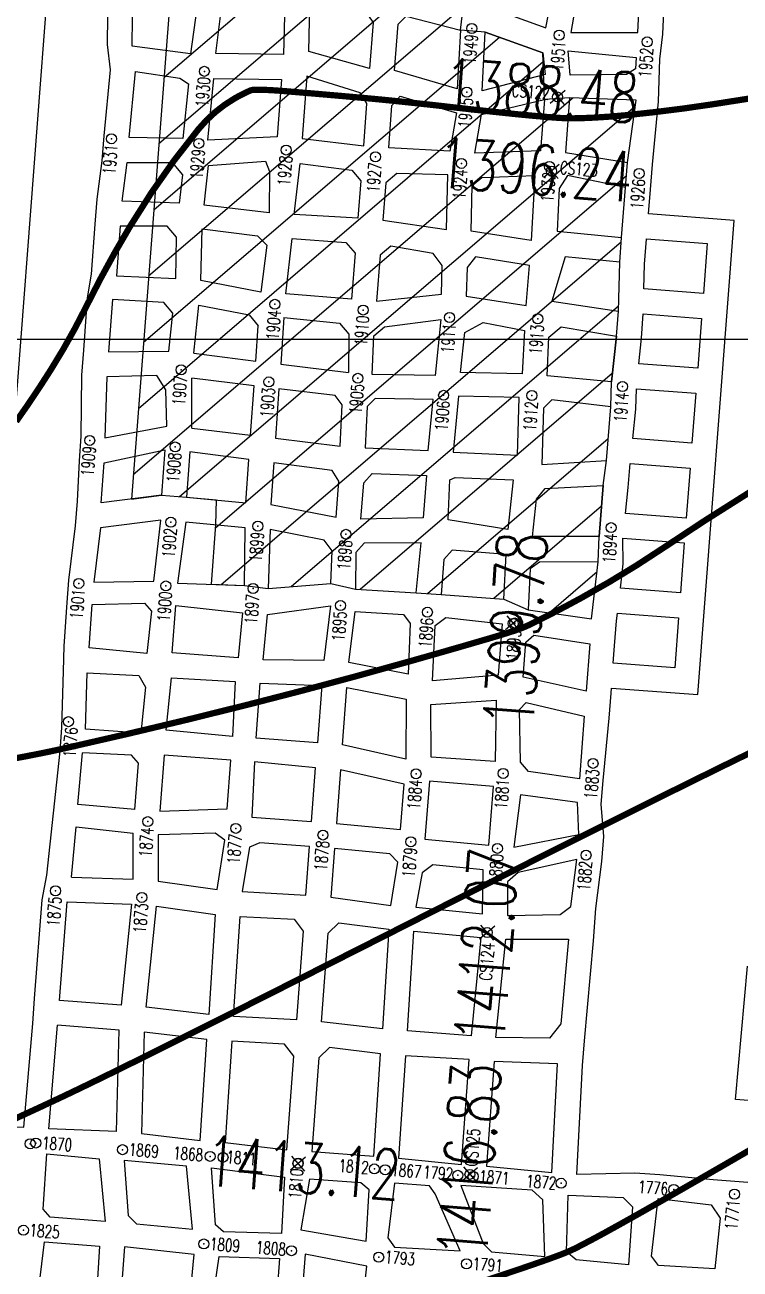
# Model space of a CAD drawing. Header units: inches. Extents: x 10131215 to 10153225, y 3476725 to 3491422.
# Drawn here: x 10138923 to 10139495, y 3483257 to 3484251 of the extents above; entities that cross this region are included whole.
import ezdxf
from ezdxf.enums import TextEntityAlignment as Align

# ---------------------------------------------------------------- set-up
doc = ezdxf.new("R2010")
doc.units = ezdxf.units.IN
doc.header["$LTSCALE"] = 100
doc.header["$MEASUREMENT"] = 0
doc.header["$PDMODE"] = 32
doc.header["$PDSIZE"] = 8
doc.layers.get('0').update_dxf_attribs({"color": 60, "linetype": 'CONTINUOUS'})
for name, color, linetype in [('ELEVATIONS-UPEER MASON-CONTOURS', 175, 'CONTINUOUS'), ('ELEVATIONS-UPPER MASON-SPOT', 175, 'CONTINUOUS'), ('GRID COORDINATES-VA SOUTH NAD27', 252, 'CONTINUOUS'), ('MINE WORKINGS-ADVANCED-SURVEYED', 7, 'CONTINUOUS'), ('MINE WORKINGS-RETREAT AREA', 4, 'CONTINUOUS'), ('SPADS-CONTROL SURVEY-LABELS', 230, 'CONTINUOUS'), ('SPADS-CONTROL SURVEY-SYMBOLS', 230, 'CONTINUOUS'), ('SPADS-LABEL', 90, 'CONTINUOUS'), ('SPADS-SYMBOL', 90, 'CONTINUOUS')]:
    doc.layers.add(name, color=color, linetype=linetype)
doc.styles.add('LEV', font='SIMPLEX.shx', dxfattribs={"width": 0.7, "height": 40})
doc.styles.add('SP', font='SIMPLEX', dxfattribs={"width": 0.75, "height": 12})

# ---------------------------------------------------------------- blocks, each defined once
blk = doc.blocks.new('*X10')
at = {"color": 0}
for p, q in [((777926.4107436921, 181994.4932291996), (777974.1239496958, 182042.2064352033)), ((777977.51816282, 181992.5676397384), (778027.1758343988, 182042.2253113172)), ((778030.570047523, 181992.5865158524), (778046.1444288201, 182008.1608971496)), ((777578.1034821741, 181646.1859676815), (777628.7575052781, 181696.8399907855)), ((777598.137124776, 181613.1866016944), (777674.266647937, 181689.3161248555)), ((777608.7376130839, 181570.7540814134), (777627.030125059, 181589.0465933883)), ((777672.8061870077, 181528.7566381591), (777696.4218392065, 181552.372290358)), ((777744.7891136241, 181547.7065561867), (777748.6849408617, 181551.6023834242)), ((777752.2742864538, 181502.1587204273), (777767.8779432855, 181517.762377259)), ((777628.7814886667, 181431.6989312291), (777696.4142106802, 181499.3316532426)), ((777600.7288768281, 181456.6793279796), (777622.9186709078, 181478.8691220593)), ((777923.1654689368, 181460.9178685543), (777947.1243941659, 181484.8767937834)), ((777680.2613101337, 181430.1457441073), (777696.4065821539, 181446.2910161273)), ((777573.597153147, 181376.5145957094), (777628.0207214552, 181430.9381640177)), ((777854.521114115, 181392.2735137326), (777876.448092619, 181414.2004922364)), ((777855.3081078338, 181340.0274988623), (777905.9920945055, 181390.711485534)), ((777574.5582373171, 181324.4426712906), (777624.2297947811, 181374.1142287546)), ((777645.6901411029, 181289.5085578984), (777695.5485123417, 181339.3669291371)), ((777860.9164491926, 181292.6028316321), (777909.500355364, 181341.1867378036)), ((777996.3885618031, 181322.0089270647), (778017.3931132567, 181343.0134785182)), ((777594.9698275079, 181291.8212528923), (777638.389258857, 181335.2406842415)), ((777674.1651211057, 181264.9505293122), (777696.4509153124, 181287.2363235189)), ((777924.9991464287, 181250.6195116902), (777940.8037141276, 181266.4240793893)), ((777674.6653043515, 181212.417703969), (777697.9147769158, 181235.6671765333)), ((777923.2768368344, 181195.8641935069), (777932.5742375382, 181205.1615942108)), ((777673.4467948237, 181158.1661858522), (777697.0031203977, 181181.7225114262)), ((777935.6083225043, 181155.1626705879), (777940.2199984527, 181159.7743465363)), ((777671.9429924651, 181103.6293749046), (777709.4084372439, 181141.0948196834)), ((777713.377894635, 181092.0312684855), (777766.2615552945, 181144.914929145)), ((777924.0209101193, 181090.5422496138), (777940.2388611389, 181106.7602006336)), ((777758.9144837236, 181084.5348489851), (777766.2804168395, 181091.9007821011))]:
    blk.add_line(p, q, dxfattribs=at)
blk = doc.blocks.new('*X18')
at = {"color": 0}
for p, q in [((778164.4350615224, 181596.121443962), (778400.1748729824, 181831.861255422)), ((778164.4299676255, 181543.0833414761), (778399.353367878, 181778.0067417286)), ((778164.4248737285, 181490.0452389902), (778399.580782171, 181725.2011474326)), ((778164.4197798317, 181437.0071365043), (778398.6133284688, 181671.2006851414)), ((778164.4146859347, 181383.9690340183), (778429.219744875, 181648.7740929585)), ((778164.4095920378, 181330.9309315324), (778465.512306408, 181632.0336459026)), ((778164.4044981409, 181277.8928290465), (778491.4722585261, 181604.9605894317)), ((778202.6740035377, 181263.1293258544), (778541.6798422966, 181602.1351646133)), ((778233.0181573471, 181240.4404710748), (778538.87321631, 181546.2955300377)), ((778241.2324848585, 181195.6217899971), (778538.8255045449, 181493.2148096836)), ((778297.0028707271, 181198.3591672767), (778540.5663431488, 181441.9226396985)), ((778352.0552712973, 181200.378559258), (778539.9368527288, 181388.2601406895)), ((778405.8925291062, 181201.1828084779), (778540.5494782168, 181335.8397575885)), ((778459.1460037177, 181201.4032745003), (778539.3273628949, 181281.5846336776)), ((778504.0630674142, 181193.2873296079), (778539.8246357354, 181229.0488979291))]:
    blk.add_line(p, q, dxfattribs=at)
blk = doc.blocks.new('CS')
at = {"layer": 'SPADS-CONTROL SURVEY-SYMBOLS'}
for p, q in [((-5.656854249653406, 5.656854249420576), (5.656854249420576, -5.656854249536991)), ((5.656854249420576, 5.656854249420576), (-5.656854249653406, -5.656854249536991))]:
    blk.add_line(p, q, dxfattribs=at)
blk.add_circle((-2.328306436538696e-10, -1.455191522836685e-10), 4, dxfattribs=at)

msp = doc.modelspace()

# ---------------------------------------------------------------- linework, layer by layer
at = {"layer": 'ELEVATIONS-UPEER MASON-CONTOURS', "const_width": 5.000142584255225}
for points in [[(10135978.88428691, 3483263.248318839, 4.255055060081e-07), (10135880.17467438, 3483248.315375748, 0.0005474603146306517)], [(10136147.75905881, 3483288.543522684, 1.373056544530431e-06), (10135988.51066798, 3483264.690762232, 2.300745381369936e-05)], [(10139288.12070304, 3483247.05420054, 0.002382436526322875), (10139315.12228798, 3483256.036463472, 0.002841425880462509), (10139337.68231046, 3483263.803915795, 0.004295220990729927), (10139348.36537331, 3483267.653523172, 0.007774570065602942), (10139354.21464286, 3483269.922251218, 0.006563784252175156), (10139359.20950259, 3483272.026264647, 0.01115020995953631), (10139362.10434305, 3483273.368308788, 0.001191001314103607), (10139363.9293719, 3483274.269760072, 0.002261551766525698), (10139364.88718967, 3483274.751118486, 0.001981051393836424), (10139365.75213002, 3483275.195033055, 0.0004275248627959927), (10139369.7500934, 3483277.271305664, 0.005703833728407682), (10139387.15418001, 3483286.58254501, 0.003155875737923402), (10139418.30597569, 3483303.965702818, 0.002438845330457894), (10139483.94007266, 3483341.559667945, 0.00102934794335365), (10139638.82532724, 3483431.707527347, 7.746851416543983e-07), (10139693.51518071, 3483463.689686147, 1.130609256245208e-05)], [(10138804.86546588, 3484318.684978562, 1.744273280105424e-06), (10138743.64353124, 3484310.015058426, 0.000372396925062913)], [(10137623.40510488, 3484107.94514403, -4.648642984989848e-07), (10137609.74202543, 3484100.70544615, -0.0001325035653944771)], [(10138738.72881526, 3484588.479778181, -5.990413555914903e-07), (10138730.52895678, 3484585.095124677, -3.016211800340191e-05)], [(10139697.26243891, 3483465.881172217, 6.75367293993385e-06), (10139736.40876738, 3483488.776777369, -3.284967643956018e-06), (10139816.89067232, 3483535.849167633, -0.0002011422296852698)], [(10138881.67567294, 3484329.510368629, -3.663157180016261e-05), (10138830.15982985, 3484322.251545737, 7.747467419517782e-05)], [(10139777.52212842, 3484014.096490986, 5.882055164045174e-06), (10139751.36381465, 3484007.86163957, 4.393296587971537e-05)], [(10139632.189808, 3484214.242275624, -0.005774998794867365), (10139472.12162365, 3484187.870499465, -0.01345343525772233), (10139403.01640715, 3484179.198907512, -0.01636366640435925), (10139367.15112383, 3484176.857108429, -0.0284331189784549), (10139346.46115396, 3484177.361496803, -0.002549531800739864), (10139327.52933854, 3484178.99982976, -0.003056855087216829), (10139311.75576323, 3484180.543223156, -0.002614653543936623), (10139265.38035853, 3484185.612591458, 0.002708893729247), (10139220.61737213, 3484190.497166263, 0.003555915215842793), (10139191.32292894, 3484193.322870862, 0.001695352970839976), (10139129.82109349, 3484198.603962189, 0.0095706109609517), (10139116.51886864, 3484199.44481403, 0.01312735228937029), (10139106.80215301, 3484199.617143913, 0.1013029932097308), (10139103.1439478, 3484198.835754434, 0.02798155572117168), (10139091.17267157, 3484192.78029747, 0.09051844750131154), (10139061.97436551, 3484167.946555321, 0.03630690497675691), (10139007.37858132, 3484090.308042842, 0.02011707128423227), (10138972.37647798, 3484026.246720813, -0.02547812069965699), (10138944.19209296, 3483975.951824693, -0.01413946206885418), (10138916.47552541, 3483934.556520522, -0.03525164371364464)], [(10139626.04626164, 3483723.460191859, 8.53465297173028e-07), (10139621.08105909, 3483722.05550015, 9.216593858385145e-05)], [(10139650.78793104, 3483730.450862031, -1.194303935400865e-06), (10139647.37482148, 3483729.486550614, -5.356787330794176e-06)], [(10139536.30993259, 3483898.518677562, 0.01410948440362895), (10139433.33023412, 3483833.381516218, -0.02254046687973739), (10139368.17059779, 3483793.688160315, -0.01126559063413301), (10139328.02999161, 3483772.814395879, -0.03585613983364788), (10139314.84198152, 3483767.465406524), (10139314.76264424, 3483767.43967394), (10139314.67938981, 3483767.412672417, -0.007175339347082564), (10139294.78970045, 3483761.275951203, -0.002295224459463587), (10139232.26116971, 3483743.273241822, -0.007070819024790924), (10139100.38071966, 3483707.964388235, -0.006668965409700547), (10138959.5784881, 3483674.384085584, -7.978605260042987e-05), (10138958.30195992, 3483674.097795311, -2.238263099553303e-05), (10138953.75138655, 3483673.078203042, -0.005254905082966168), (10138936.56047813, 3483669.416550125, -0.0045579809989587), (10138916.66215477, 3483665.584806094)], [(10139515.52543855, 3483675.956230024, 0.00201083479818942), (10139471.68636608, 3483654.553836388, 0.001360894501174502), (10139388.21267688, 3483613.102302421, 0.001247674558750821), (10139297.40133425, 3483567.414877168, 0.0002045011071624525), (10139216.41959292, 3483526.377586908, -0.0003402210621455254), (10139167.73614508, 3483501.723980017, -6.562736522729555e-05), (10139112.65763558, 3483473.888022316, -0.0002845070784738919), (10139099.94815881, 3483467.475988443, -0.0004983572475933904), (10139078.51900069, 3483456.706863826, -0.0003127400122145514), (10139044.34343538, 3483439.601475278, -0.0002821109019638623), (10139032.43409988, 3483433.658379775, -0.0002052514448271131), (10139016.05718275, 3483425.505763138, -0.001184628783643842), (10138995.60805391, 3483415.396785537, -0.001304459311371097), (10138976.99195083, 3483406.308999527, -0.001188351102340838), (10138960.96645139, 3483398.584561065, -0.001896576470834698), (10138950.89555032, 3483393.806639996, -8.030545642414387e-06), (10138950.59562053, 3483393.665741934, -6.849170587295334e-06), (10138950.24395261, 3483393.500551611, -0.0004174101895563375), (10138949.40144213, 3483393.105668212, -2.383778453964196e-05), (10138934.64261667, 3483386.204108099, -0.008503967224137522), (10138834.19430874, 3483341.303676257, 0.006473989765030325)]]:
    msp.add_lwpolyline(points, format="xyb", dxfattribs=at)
at = {"layer": 'GRID COORDINATES-VA SOUTH NAD27'}
msp.add_line((10153220, 3484000), (10131220, 3484000), dxfattribs=at)
at = {"layer": 'MINE WORKINGS-ADVANCED-SURVEYED', "flags": 128}
for points in [[(10139293.7765961, 3484265.554823859), (10139339.72801062, 3484248.997953357), (10139353.12556496, 3484319.181973609), (10139299.16811747, 3484322.583670819)], [(10139359.51751288, 3484245.476782803), (10139413.06438591, 3484245.26652072), (10139416.44613702, 3484316.31909211), (10139372.07065244, 3484317.731370331)], [(10139009.2570604, 3484234.358789799), (10139009.77771768, 3484280.454886318), (10139060.66111998, 3484264.919730553), (10139055.84204123, 3484228.179360544)], [(10139075.93693366, 3484228.64662946), (10139081.21409765, 3484271.369658673), (10139131.16884279, 3484268.848524456), (10139130.03281335, 3484227.814324814)], [(10139150.28040086, 3484230.275813465), (10139151.11104014, 3484267.321573638), (10139196.23055455, 3484260.857957853), (10139201.67878097, 3484253.420103536), (10139198.85392196, 3484216.527038446)], [(10139218.7961193, 3484215.000087627), (10139221.62097832, 3484251.893152718), (10139228.13807031, 3484258.414836543), (10139271.31033807, 3484247.215924873), (10139268.71911351, 3484200.275413567)], [(10139288.66131086, 3484198.748462748), (10139291.25253541, 3484245.688974054), (10139337.20394993, 3484229.132103551), (10139338.94959928, 3484211.776349715)], [(10139358.96918168, 3484211.287277674), (10139357.3751899, 3484230.596482335), (10139411.83899605, 3484225.303524114), (10139411.28757062, 3484216.320175641), (10139403.99417434, 3484211.758312939)], [(10139049.68348254, 3484160.774563658), (10139006.67064157, 3484161.405234384), (10139011.71854905, 3484214.111202288), (10139047.33532134, 3484208.771595984), (10139054.00970025, 3484204.248723729)], [(10139124.95967079, 3484161.981675821), (10139069.62286469, 3484159.21128073), (10139074.40998284, 3484208.704432114), (10139128.50586253, 3484207.872127468)], [(10139144.90670489, 3484160.519265317), (10139194.15009231, 3484154.737944419), (10139196.71619081, 3484188.60796216), (10139191.34431193, 3484197.042926345), (10139148.75345004, 3484210.333616118)], [(10139262.89759155, 3484150.442990989), (10139214.08699247, 3484153.143320356), (10139216.65838815, 3484187.081011342), (10139223.25182769, 3484194.599805035), (10139268.2656201, 3484181.253978547)], [(10139282.8397889, 3484148.91604017), (10139288.20781744, 3484179.727027729), (10139338.46052724, 3484191.756767317), (10139335.41353983, 3484150.868972772)], [(10139404.82210771, 3484141.47585359), (10139411.75213296, 3484191.243890898), (10139358.62874317, 3484193.26222184), (10139355.35880546, 3484149.38263745)], [(10139066.55529818, 3484107.290723009), (10139070.05351997, 3484139.115570293), (10139115.51844665, 3484142.619605924), (10139118.92288926, 3484134.348310184), (10139118.50461534, 3484101.289462871)], [(10139001.01454462, 3484110.678938027), (10139005.23487687, 3484141.456264648), (10139041.14141586, 3484141.382330539), (10139049.41066051, 3484131.706131257), (10139046.61591604, 3484108.854005937)], [(10139138.45164944, 3484099.827052367), (10139143.44429438, 3484140.572231219), (10139184.58070818, 3484135.438893886), (10139191.91761862, 3484126.826284198), (10139189.52568253, 3484096.920933961)], [(10139260.12314388, 3484088.010813595), (10139261.44698827, 3484131.49790351), (10139220.46712847, 3484132.568570572), (10139211.85451878, 3484125.231660135), (10139209.46258268, 3484095.326309898)], [(10139327.95518768, 3484079.11030516), (10139280.06534122, 3484086.483862776), (10139280.85475283, 3484122.99118362), (10139288.36895469, 3484129.436519905), (10139330.93541466, 3484131.146657439)], [(10139348.58234576, 3484086.56334366), (10139400.16619828, 3484081.655055939), (10139403.2701379, 3484121.535587706), (10139357.01289351, 3484131.208948083), (10139350.2118294, 3484120.684952583)], [(10139043.92000547, 3484048.879531211), (10139044.50548408, 3484081.935840042), (10139037.1550444, 3484090.536906071), (10138999.57877992, 3484090.729968291), (10138996.70725052, 3484050.832028818)], [(10139063.85938761, 3484047.316248283), (10139065.0701794, 3484088.348309972), (10139109.13651172, 3484082.924744679), (10139116.60348169, 3484075.358318544), (10139111.858668, 3484037.993516427)], [(10139184.33075943, 3484032.310872767), (10139131.8057021, 3484036.531105923), (10139137.06235946, 3484080.877369974), (10139179.9562984, 3484077.621883428), (10139187.29320884, 3484069.00927374)], [(10139204.27295678, 3484030.783921948), (10139256.15307175, 3484036.161100494), (10139256.91195532, 3484059.170974983), (10139249.62220425, 3484068.755744117), (10139215.84271868, 3484074.751560115), (10139207.230109, 3484067.414649677)], [(10139324.00019819, 3484027.259439406), (10139326.43403787, 3484059.167664485), (10139283.52393974, 3484066.159927725), (10139276.85415267, 3484057.644024165), (10139276.09526909, 3484034.634149675)], [(10139397.58191393, 3484022.6760746), (10139398.61422847, 3484061.714790055), (10139355.03825223, 3484066.012243063), (10139344.32312631, 3484030.72394977)], [(10139038.34790061, 3483990.602692275), (10139041.73140937, 3484020.964396209), (10139034.38096968, 3484029.565462238), (10138993.34837708, 3484032.024084039), (10138990.33327121, 3483990.131247593)], [(10139200.78724829, 3483972.161321912), (10139202.13522563, 3484002.864845663), (10139210.7228849, 3484010.230944274), (10139255.6232308, 3484016.142555607), (10139251.14798561, 3483971.160381643)], [(10139271.39153476, 3483973.654864379), (10139274.87830027, 3484005.641615982), (10139289.52496628, 3484013.546739215), (10139322.47904838, 3484007.316798731), (10139320.82814553, 3483972.612089836)], [(10139340.77139149, 3483971.09889634), (10139342.11745909, 3484001.807120792), (10139351.77616481, 3484010.096791684), (10139396.02994412, 3484002.735808716), (10139392.18754374, 3483966.130736846)], [(10139036.75179783, 3483930.737326441), (10139035.92481207, 3483959.696649952), (10139028.80886482, 3483971.288623302), (10138988.89750652, 3483970.182277856), (10138987.41068929, 3483921.470040933)], [(10139245.67065544, 3483911.400880068), (10139249.72825894, 3483952.212955284), (10139203.32508449, 3483952.91084427), (10139196.8079925, 3483946.389160444), (10139195.28563351, 3483913.408187282)], [(10139316.90742896, 3483907.720880805), (10139318.39344941, 3483953.741665853), (10139269.97180809, 3483954.707438019), (10139265.61531476, 3483909.906430938)], [(10139388.09494846, 3483903.254055232), (10139391.5686356, 3483946.114747649), (10139344.31966915, 3483951.774514308), (10139337.80707764, 3483945.248336272), (10139336.39671687, 3483900.224713522)], [(10138984.43354233, 3483869.544220051), (10138986.87923505, 3483901.45153881), (10139035.30303152, 3483911.792098397), (10139032.64349817, 3483875.584967732)], [(10139191.93093355, 3483856.496577303), (10139194.14501223, 3483885.412763455), (10139200.73845177, 3483892.931557149), (10139244.17620631, 3483891.456220742), (10139241.63564279, 3483857.550299889)], [(10139261.58030211, 3483856.05585076), (10139262.97418776, 3483888.042028137), (10139267.11256453, 3483889.737604243), (10139313.39991087, 3483887.928954199), (10139309.37636159, 3483848.118121963)], [(10139329.01696884, 3483842.616279276), (10139332.28392138, 3483872.455488534), (10139338.94783224, 3483880.975991165), (10139385.48251974, 3483883.399632878), (10139382.17039944, 3483842.532461038)], [(10138978.57356327, 3483806.238910316), (10139026.38069046, 3483806.866651122), (10139032.11365721, 3483855.566422845), (10138983.90208809, 3483849.525717928)], [(10139045.32489334, 3483805.404540745), (10139098.94548694, 3483803.578492829), (10139099.47194415, 3483849.642968306), (10139052.05585456, 3483854.039472026)], [(10139117.82417091, 3483801.208695788), (10139167.94308, 3483805.186676249), (10139168.93024273, 3483831.177909246), (10139162.56125398, 3483839.68922097), (10139119.4141415, 3483848.116017487)], [(10139187.65623473, 3483800.668395829), (10139236.08364495, 3483797.750580112), (10139240.14119366, 3483837.605640564), (10139194.46876974, 3483837.246099661), (10139187.87533021, 3483829.727305967)], [(10139256.03490187, 3483796.346955896), (10139306.18460785, 3483792.66597899), (10139307.86316809, 3483828.174876007), (10139264.77312799, 3483831.748647287), (10139258.19195054, 3483824.219118295)], [(10139325.59237241, 3483784.1592591), (10139376.16626121, 3483776.75647106), (10139381.5514913, 3483822.51647184), (10139334.48391143, 3483822.143415596), (10139327.0498173, 3483816.690059533)], [(10138974.6617588, 3483753.607021065), (10138977.23937585, 3483788.2879097), (10139019.01315341, 3483789.38123062), (10139024.5338142, 3483782.937131697), (10139020.93098844, 3483749.25186472)], [(10139041.02616098, 3483749.706927783), (10139043.93973614, 3483787.457401176), (10139097.3564148, 3483781.635328644), (10139093.7471695, 3483745.641363457)], [(10139113.69550058, 3483744.196752418), (10139117.30474587, 3483780.190717605), (10139167.56593414, 3483787.162351097), (10139162.2124226, 3483743.442212016)], [(10139182.15461995, 3483741.915261197), (10139187.27908886, 3483782.644070676), (10139225.84231754, 3483780.426079777), (10139231.33642614, 3483773.022052588), (10139229.49919632, 3483732.657840923)], [(10139249.1697284, 3483727.263965323), (10139251.28768307, 3483771.618428373), (10139259.75945431, 3483778.03991861), (10139304.65765703, 3483772.723781644), (10139301.52740785, 3483731.842277084)], [(10139321.4696052, 3483730.315326265), (10139323.60733635, 3483758.23440255), (10139330.0480808, 3483763.758976508), (10139374.6393104, 3483756.814273713), (10139371.73810384, 3483718.924098755)], [(10138971.83841541, 3483688.635720239), (10138973.17932833, 3483733.661464826), (10139014.56051469, 3483731.68949104), (10139019.85031595, 3483722.254202188), (10139016.00598506, 3483685.439812919)], [(10139036.25506396, 3483687.889002601), (10139040.48416074, 3483729.688708418), (10139091.37737246, 3483726.762679486), (10139089.19664473, 3483682.804120565)], [(10139108.14755925, 3483681.431740078), (10139111.32570354, 3483725.318068447), (10139160.68547178, 3483723.50001467), (10139157.1734849, 3483677.632960774)], [(10139177.11568225, 3483676.106009955), (10139180.62766913, 3483721.973063852), (10139228.0955721, 3483712.706583999), (10139227.71956252, 3483664.613023747)], [(10139247.88136308, 3483666.202088071), (10139247.8362854, 3483708.310271244), (10139300.00045704, 3483711.900079737), (10139299.25075713, 3483662.812653616)], [(10139325.7146383, 3483654.768610807), (10139319.26930202, 3483662.282812664), (10139318.48745927, 3483704.466817256), (10139323.93109385, 3483710.067738755), (10139370.21115302, 3483698.981901409), (10139366.39377598, 3483649.126408042)], [(10139031.2480757, 3483623.085757243), (10139085.09636066, 3483624.993190624), (10139087.82426424, 3483663.853206042), (10139034.7160004, 3483667.947736413)], [(10139104.64639081, 3483618.449448514), (10139152.35093801, 3483614.804174036), (10139155.64653408, 3483657.690763427), (10139106.77517876, 3483662.480825555)], [(10139172.29492207, 3483613.300740126), (10139223.49670021, 3483608.380256423), (10139226.31593831, 3483644.661766823), (10139175.58873143, 3483656.163812608)], [(10139242.96850307, 3483600.838787022), (10139294.12375301, 3483595.919217181), (10139297.72380631, 3483642.870456269), (10139246.54792008, 3483647.248393992)], [(10139314.06974908, 3483594.44271638), (10139365.98382264, 3483604.476121024), (10139364.9431727, 3483630.181320563), (10139319.27848569, 3483636.205261033)], [(10139077.04781881, 3483560.532215631), (10139083.1478494, 3483600.068525122), (10139075.56165869, 3483605.676981826), (10139029.79747242, 3483604.140669764), (10139029.98150294, 3483567.247897305)], [(10139147.92406311, 3483556.078930624), (10139150.8475041, 3483594.860189973), (10139111.06347476, 3483597.886192508), (10139102.77582, 3483594.521769631), (10139096.98755122, 3483558.973406621)], [(10139215.75761865, 3483547.907506127), (10139221.4692625, 3483582.4586814), (10139214.95824716, 3483588.986431944), (10139170.79148816, 3483593.356756064), (10139167.86804718, 3483554.575496714)], [(10139289.07413466, 3483541.250417122), (10139289.6553528, 3483576.194696232), (10139249.38480483, 3483580.275286939), (10139240.86308698, 3483573.920228345), (10139235.69729174, 3483546.347938654)], [(10139364.45687182, 3483584.533923678), (10139317.57974729, 3483574.127595111), (10139309.01074854, 3483566.739797004), (10139309.02013073, 3483539.773916321), (10139351.08742762, 3483540.524508973), (10139359.59486195, 3483546.898676058)], [(10138951.12673815, 3483471.97583159), (10138957.2478273, 3483550.740596683), (10139008.51235477, 3483548.832650778), (10139000.32482251, 3483468.099793361)], [(10139020.26701986, 3483466.572842543), (10139028.45455212, 3483547.305699959), (10139075.4890098, 3483540.592483229), (10139070.25076038, 3483460.755613169)], [(10139090.19049279, 3483459.196804159), (10139095.4287422, 3483539.033674219), (10139138.44303558, 3483536.736320126), (10139145.74408394, 3483527.160153734), (10139140.40689356, 3483456.359010312)], [(10139160.35087763, 3483454.855576402), (10139165.68806801, 3483525.656719824), (10139174.34220689, 3483534.030139088), (10139214.27602955, 3483528.964816688), (10139209.03474331, 3483449.128145937)], [(10139228.97441641, 3483447.568578464), (10139234.21570265, 3483527.405249214), (10139287.6714589, 3483522.301720857), (10139279.84468113, 3483443.662686463)], [(10139357.62560271, 3483520.972616324), (10139351.47807624, 3483453.241739296), (10139342.59193821, 3483441.881791492), (10139299.7906772, 3483442.186185663), (10139307.61745497, 3483520.825220056)], [(10139063.3757615, 3483359.982024087), (10139068.69195137, 3483440.815880766), (10139018.74006904, 3483446.630645196), (10139016.54435769, 3483365.55935578)], [(10139132.58903723, 3483352.650293187), (10139138.2269144, 3483427.440233421), (10139130.92586603, 3483437.016399813), (10139088.63168377, 3483439.257071757), (10139083.3154939, 3483358.423215077)], [(10139202.07793286, 3483347.357834782), (10139207.47517584, 3483429.188472842), (10139166.82503734, 3483434.310218775), (10139158.17089846, 3483425.936799511), (10139152.5330213, 3483351.146859278)], [(10139272.240702, 3483340.940806707), (10139278.44200537, 3483424.713990198), (10139227.41484893, 3483427.62890537), (10139222.01760595, 3483345.79826731)], [(10139298.38800143, 3483423.237489397), (10139292.18669807, 3483339.464305907), (10139344.45924046, 3483334.428676722), (10139349.05437256, 3483421.332742699)], [(10138987.53293842, 3483295.348515622), (10138943.65848218, 3483298.686555212), (10138938.130789, 3483305.124622825), (10138941.06207808, 3483349.419644705), (10138982.88914366, 3483345.470309233)], [(10139052.64777328, 3483339.553120684), (10139002.84026083, 3483344.064699892), (10139005.93676683, 3483299.965834368), (10139012.46160674, 3483293.451902219), (10139057.25734518, 3483289.04085136)], [(10139130.92204314, 3483330.724741202), (10139128.43267773, 3483285.577212045), (10139082.1860135, 3483287.144237957), (10139075.58530905, 3483292.661023374), (10139072.59889044, 3483338.147511344)], [(10139198.34377642, 3483320.547559082), (10139191.74574505, 3483326.067541205), (10139150.86424049, 3483329.197790383), (10139143.75227147, 3483288.546884367), (10139196.03701604, 3483279.582980711)], [(10139271.08623359, 3483271.806300648), (10139251.27285418, 3483317.344259247), (10139246.67682506, 3483323.659320242), (10139218.82040655, 3483326.000377335), (10139213.28589265, 3483282.320434144), (10139218.75432776, 3483274.897424961)], [(10139337.15585629, 3483312.704018485), (10139328.63387771, 3483320.279194766), (10139271.75487507, 3483324.016086929), (10139289.51629888, 3483277.58159001), (10139296.09765522, 3483271.124764422), (10139338.93459191, 3483267.23858778)], [(10139405.65083576, 3483260.74250721), (10139363.81166905, 3483264.561511603), (10139356.23254273, 3483271.085509439), (10139357.44119863, 3483316.382214449), (10139401.41335668, 3483314.495473176), (10139408.93745801, 3483306.985856407)], [(10139471.6430787, 3483308.547655762), (10139478.85648223, 3483297.965776761), (10139474.75889839, 3483257.549492616), (10139429.66448741, 3483260.128143231), (10139424.1480733, 3483267.515566546), (10139429.41947889, 3483313.65768409)], [(10138979.95359893, 3483223.427127706), (10138942.05418612, 3483226.205052585), (10138933.51662912, 3483232.847099973), (10138939.14975126, 3483278.971214165), (10138983.0242075, 3483275.633174575)], [(10139058.73149466, 3483268.870323096), (10139003.04300669, 3483275.113030585), (10138999.41502834, 3483229.019636047), (10139005.9578794, 3483222.523795231), (10139053.8308219, 3483219.014837489)], [(10139126.95996965, 3483265.630935582), (10139123.12866121, 3483215.746009869), (10139077.76729314, 3483217.260358619), (10139072.22179505, 3483223.683096149), (10139078.67442931, 3483267.353032373)], [(10139196.55893562, 3483259.489433441), (10139147.27442314, 3483269.144796627), (10139142.83923159, 3483211.216468748), (10139190.6984039, 3483207.524445903)]]:
    msp.add_lwpolyline(points, close=True, dxfattribs=at)
for points in [[(10139421.68658212, 3484100.405009551), (10139423.21040378, 3484119.983617898), (10139424.76237359, 3484139.923883781), (10139429.71882991, 3484190.141040028), (10139430.80384283, 3484224.139403752), (10139433.02738252, 3484244.041130865), (10139436.39137683, 3484314.83241036), (10139436.43691007, 3484315.19666448)], [(10138951.48182804, 3483671.095750754), (10138952.89013698, 3483690.044029182), (10138954.23104991, 3483735.069773768), (10138954.71620256, 3483755.089451532), (10138957.29381961, 3483789.770340166), (10138958.62800703, 3483807.721340782), (10138963.96001386, 3483851.054275881), (10138965.48857182, 3483870.996350106), (10138966.93716083, 3483902.980096763), (10138968.46571878, 3483922.922170988), (10138968.94853678, 3483971.618042556), (10138970.38430148, 3483991.567012292), (10138973.39940735, 3484033.459848738), (10138976.75828078, 3484052.267793518), (10138979.62981018, 3484092.16573299), (10138981.06557488, 3484112.114702726), (10138985.28590714, 3484142.892029347), (10138986.72167184, 3484162.840999083), (10138991.7763517, 3484215.638153107), (10138989.31486305, 3484235.885740617), (10138989.83552033, 3484281.981837137)], [(10139391.99866347, 3483721.555005146), (10139461.02122968, 3483716.27044653), (10139490.03100924, 3484095.172371141), (10139421.68658212, 3484100.405009551)], [(10139420.13461108, 3484080.464727823), (10139468.56197217, 3484076.756995086), (10139465.50831117, 3484036.872581969), (10139418.03473623, 3484040.507290198)], [(10139418.03473623, 3484040.507290198), (10139418.55449436, 3484060.162820246), (10139420.10646416, 3484080.10308613), (10139420.13461108, 3484080.464727823)], [(10139058.28728276, 3483989.039409347), (10139062.29610468, 3484027.376866139), (10139102.49056438, 3484019.628798235), (10139109.88441382, 3484011.065020394)], [(10139130.41641212, 3484017.581423529), (10139127.8080521, 3483980.358808593), (10139181.84216082, 3483973.61192519)], [(10139130.41641212, 3484017.581423529), (10139174.82692967, 3484012.979455748), (10139182.19302828, 3484004.391796481), (10139181.84216082, 3483973.61192519)], [(10139417.47292019, 3484020.491199463), (10139463.98148067, 3484016.93037541), (10139460.92781966, 3483977.045962294), (10139413.81601458, 3483980.652972422)], [(10139413.81601458, 3483980.652972422), (10139415.97021001, 3484001.183838907), (10139417.47292019, 3484020.491199463)], [(10139058.28728276, 3483989.039409347), (10139107.91199612, 3483982.843098111), (10139109.88441382, 3484011.065020394)], [(10139056.69414314, 3483929.21230928), (10139056.72399983, 3483969.100027204)], [(10139056.69414314, 3483929.21230928), (10139103.76787993, 3483923.547886163), (10139106.53427384, 3483963.130249624), (10139056.72399983, 3483969.100027204)], [(10139171.41756873, 3483955.35396558), (10139126.43364351, 3483960.745303683), (10139123.65932182, 3483921.154331902), (10139175.34343617, 3483914.9351381)], [(10139175.34343617, 3483914.9351381), (10139176.86579515, 3483947.916111263), (10139171.41756873, 3483955.35396558)], [(10139412.00578877, 3483960.732463392), (10139459.40098916, 3483957.103755735), (10139456.34732815, 3483917.219342618), (10139409.03170153, 3483920.841957887)], [(10139409.03170153, 3483920.841957887), (10139411.50384137, 3483944.499079215), (10139412.00578877, 3483960.732463392)], [(10139055.24537683, 3483910.267081236), (10139052.58569551, 3483874.058016913), (10139100.0017851, 3483869.661513193)], [(10139100.0017851, 3483869.661513193), (10139102.40752736, 3483904.08356859), (10139055.24537683, 3483910.267081236)], [(10139168.83093601, 3483895.374678459), (10139122.28050973, 3483901.47798686), (10139119.94398245, 3483868.134562375)], [(10139119.94398245, 3483868.134562375), (10139171.9887362, 3483858.023528122), (10139174.20281489, 3483886.939714274), (10139168.83093601, 3483895.374678459)], [(10139406.9703004, 3483900.940679535), (10139454.82049765, 3483897.277136059), (10139451.76683664, 3483857.392722943), (10139403.23347233, 3483861.108571579)], [(10139403.23347233, 3483861.108571579), (10139405.41772551, 3483881.783964443), (10139406.9703004, 3483900.940679535)], [(10139401.13133005, 3483841.210412481), (10139450.24000614, 3483837.450516384), (10139447.18634513, 3483797.566103267), (10139399.17170932, 3483801.242236614)], [(10139399.17170932, 3483801.242236614), (10139401.48669707, 3483820.900803406), (10139401.10884493, 3483840.997576025), (10139401.13133005, 3483841.210412481)], [(10139396.83066122, 3483781.362368807), (10139445.65951463, 3483777.623896709), (10139442.60585362, 3483737.739483591), (10139393.52561429, 3483741.497202493)], [(10139393.52561429, 3483741.497202493), (10139394.58150774, 3483755.287322895), (10139396.10845856, 3483775.229520241), (10139396.83066122, 3483781.362368807)], [(10139535.59236451, 3483384.212226485), (10139532.74238192, 3483330.049836536), (10139524.15845559, 3483322.679388166), (10139501.0891058, 3483326.352121962), (10139473.17002952, 3483328.489853108), (10139430.66510961, 3483332.617351639), (10139410.70756483, 3483333.928541871), (10139364.40236333, 3483332.91386192), (10139368.99749543, 3483419.817927897), (10139370.51231023, 3483439.76105077), (10139377.56872558, 3483519.457801522), (10139379.53798483, 3483545.383861257), (10139384.39906917, 3483583.006972859), (10139385.92601999, 3483602.949170205), (10139383.88826017, 3483628.730717286), (10139385.33886345, 3483647.675804765), (10139390.15335037, 3483697.45495059), (10139391.68030119, 3483717.397147936), (10139391.99866347, 3483721.555005146)], [(10138940.85106795, 3483572.075722081), (10138951.48182804, 3483671.095750754)], [(10139011.30587835, 3483624.612708061), (10138965.8460271, 3483628.571300554), (10138969.43282865, 3483669.761563335)], [(10139011.30587835, 3483624.612708061), (10139014.15910879, 3483661.510293493), (10139008.63844801, 3483667.954392416), (10138969.43282865, 3483669.761563335)], [(10138960.7915148, 3483570.526079259), (10138964.27769443, 3483610.560815746), (10139009.85527507, 3483605.667620583)], [(10138960.7915148, 3483570.526079259), (10139010.03930559, 3483568.774848124), (10139009.85527507, 3483605.667620583)], [(10138929.63664847, 3483453.585027553), (10138931.18629129, 3483473.525474412), (10138937.30738044, 3483552.290239505), (10138940.85106795, 3483572.075722081)], [(10139535.59236451, 3483384.212226485), (10139535.90823781, 3483389.421200168), (10139491.04035698, 3483392.883679648), (10139500.78572464, 3483499.360096749)], [(10138864.56726163, 3483373.057912827), (10138922.51657025, 3483370.776371211), (10138929.63664847, 3483453.585027553)], [(10138996.60216035, 3483367.086306599), (10138942.45701711, 3483369.22672839), (10138949.57709533, 3483452.035384731)], [(10138996.60216035, 3483367.086306599), (10138998.79787169, 3483448.157596015), (10138949.57709533, 3483452.035384731)]]:
    msp.add_lwpolyline(points, dxfattribs=at)
at = {"layer": 'MINE WORKINGS-ADVANCED-SURVEYED'}
msp.add_lwpolyline([(10138943.68384168, 3484309.117199998), (10138917.47108306, 3483966.774704872), (10138914.70274957, 3483930.61986105), (10138894.76055219, 3483932.146811439), (10138897.52888568, 3483968.301655261), (10138847.67339223, 3483972.119031235), (10138843.85601626, 3483922.263537786), (10138885.75860854, 3483919.055106018), (10138884.23165815, 3483899.112908639), (10138771.90245466, 3483907.713822457)], dxfattribs=at)
at = {"layer": 'MINE WORKINGS-RETREAT AREA'}
msp.add_lwpolyline([(10139053.22190198, 3484452.692517805), (10139008.53852025, 3483872.564593891), (10139032.64349817, 3483875.584967732), (10139052.58569551, 3483874.058016913), (10139076.29374031, 3483871.859765053), (10139075.76389936, 3483851.841220166), (10139072.13519014, 3483804.491516787), (10139098.94548694, 3483803.578492829), (10139117.82417091, 3483801.208695788), (10139167.94308, 3483805.186676249), (10139187.65623473, 3483800.668395829), (10139236.08364495, 3483797.750580112), (10139256.03490187, 3483796.346955896), (10139306.18460785, 3483792.66597899), (10139325.59237241, 3483784.1592591), (10139376.16626121, 3483776.75647106), (10139381.5514913, 3483822.51647184), (10139382.17039944, 3483842.532461038), (10139385.48251974, 3483883.399632878), (10139388.09494846, 3483903.254055232), (10139391.5686356, 3483946.114747649), (10139392.18754374, 3483966.130736846), (10139396.02994412, 3484002.735808716), (10139397.58191393, 3484022.6760746), (10139398.61422847, 3484061.714790055), (10139400.16619828, 3484081.655055939), (10139403.2701379, 3484121.535587706), (10139404.82210771, 3484141.47585359), (10139411.75213296, 3484191.243890898), (10139358.62874317, 3484193.26222184), (10139338.46052724, 3484191.756767317), (10139337.20394993, 3484229.132103551), (10139291.25253541, 3484245.688974054), (10139271.31033807, 3484247.215924873), (10139273.83439875, 3484267.081774678)], dxfattribs=at)
at = {"layer": 'SPADS-SYMBOL'}
for p in [(10139280.41317402, 3484248.540338473), (10139350.29101384, 3484243.189796571), (10139420.59761314, 3484237.80642471), (10139066.78977528, 3484214.31812956), (10139276.51937207, 3484197.687458433), (10138992.53724992, 3484160.432524633), (10139062.3844343, 3484156.784577018), (10139132.18250502, 3484151.440142615), (10139203.4563067, 3484145.982711711), (10139272.15755038, 3484140.722261551), (10139342.47621911, 3484138.323923633), (10139414.14821714, 3484132.740297326), (10139123.14384371, 3484028.156180887), (10139193.66650291, 3484023.586691587), (10139262.73149564, 3484017.618406786), (10139333.18713296, 3484016.54352514), (10139048.19483023, 3483975.801388246), (10139189.48868232, 3483969.024542321), (10139118.39493203, 3483966.135609243), (10139400.89254078, 3483962.429012548), (10139257.97113184, 3483955.448267745), (10139328.51330714, 3483955.26942772), (10138975.19026215, 3483919.411702215), (10139043.4831956, 3483914.189176586), (10139039.99392059, 3483854.043734433), (10139109.57050737, 3483850.889022494), (10139391.7565374, 3483849.704379419), (10139179.94535899, 3483844.389168337), (10138966.43191268, 3483805.14902757), (10139036.09477385, 3483803.121055786), (10139105.75763517, 3483801.093084138), (10139175.58277365, 3483787.413999767), (10139244.981999, 3483782.100105185), (10139314.72215156, 3483773.510511244), (10138958.22089215, 3483694.674422204), (10139377.33343736, 3483661.339326525), (10139235.90088645, 3483653.022276145), (10139305.51903618, 3483653.318231853), (10139021.56098035, 3483614.812995185), (10139091.87755211, 3483609.428859159), (10139161.54599872, 3483604.094350169), (10139231.74291667, 3483598.719376305), (10139300.93274828, 3483593.421515107), (10139371.71796432, 3483588.001495566), (10138947.87101257, 3483559.505470487), (10139016.92124764, 3483554.218297655), (10138927.56147459, 3483357.399236951), (10138932.21000221, 3483357.986083162), (10139001.48957443, 3483352.681349981), (10139071.38735826, 3483347.32928051), (10139081.70750181, 3483346.539067696), (10139141.78369977, 3483341.939036637), (10139202.61770538, 3483337.280980395), (10139211.24275289, 3483336.620561023), (10139269.26080392, 3483332.208041699), (10139281.52442617, 3483331.239097559), (10139351.80609948, 3483325.85763424), (10139441.82116641, 3483320.870813052), (10139490.33082672, 3483317.156431598), (10138922.26972066, 3483288.289174168), (10139066.36820013, 3483277.325768692), (10139136.42552257, 3483271.961483488), (10139206.09850521, 3483266.817189979), (10139276.22562574, 3483261.447560614)]:
    msp.add_point(p, dxfattribs=at)

# ---------------------------------------------------------------- block references
at = {"layer": 'MINE WORKINGS-RETREAT AREA', "xscale": 1.000028516851045, "yscale": 1.000028516851045, "zscale": 1.000028516851045, "rotation": 355.6010874874682}
for name in ['*X18', '*X10']:
    msp.add_blockref(name, (9349211.396678967, 3362830.088531519), dxfattribs=at)
at = {"layer": 'SPADS-CONTROL SURVEY-SYMBOLS', "xscale": 1.000028516851045, "yscale": 1.000028516851045, "zscale": 1.000028516851045}
for p, rotation in [((10139349.01891642, 3484193.835736566), 355.6010246819638), ((10139344.14441886, 3484134.631542835), 355.6010246788194), ((10139313.58193033, 3483773.148882031), 355.6010246583579), ((10139292.7203683, 3483526.127277957), 355.6010246444128), ((10139141.59850343, 3483341.549020511), 355.6010244201732), ((10139278.99048571, 3483332.968031019), 355.6010246375834)]:
    msp.add_blockref('CS', p, dxfattribs=dict(at, rotation=rotation))

# ---------------------------------------------------------------- texts
at = {"layer": 'ELEVATIONS-UPPER MASON-SPOT', "style": 'LEV', "width": 0.7}
for s, rotation, p in [('1388.48', 355.6010874874686, (10139335.88951532, 3484198.874142054)), ('1396.24', 355.6010874874686, (10139331.03943327, 3484135.826056223)), ('1399.78', 85.60108748746859, (10139315.33651217, 3483768.374477816)), ('1412.07', 85.60108748746859, (10139292.21394535, 3483515.731761285)), ('1416.83', 85.60108748746859, (10139278.28430453, 3483344.239287427)), ('1413.12', 355.6010874874686, (10139145.78644989, 3483338.208115023))]:
    msp.add_text(s, height=40.0011406740418, rotation=rotation, dxfattribs=at).set_placement(p, align=Align.MIDDLE)
at = {"layer": 'SPADS-CONTROL SURVEY-LABELS', "style": 'SP', "width": 0.7}
for s, rotation, p in [('CS122', 355.5500347683026, (10139327.521714, 3484198.020964408)), ('CS123', 355.5500348337448, (10139365.9980283, 3484136.29004846)), ('1893', 85.55003481236052, (10139313.95006935, 3483756.071029657)), ('CS124', 85.55003479791216, (10139292.57844198, 3483502.924179379)), ('CS125', 85.55003479107178, (10139281.01467325, 3483354.542240564)), ('1810', 85.55003457095891, (10139139.95929381, 3483325.51301352))]:
    msp.add_text(s, height=10.00028516851045, rotation=rotation, dxfattribs=at).set_placement(p, align=Align.MIDDLE)
at = {"layer": 'SPADS-LABEL', "style": 'SP', "width": 0.7}
for s, rotation, p in [('1949', 85.55003472124731, (10139279.35795805, 3484232.051591964)), ('1951', 85.55003483196364, (10139349.2357979, 3484226.701050061)), ('1952', 85.55003494322877, (10139419.54239723, 3484221.317678192)), ('1930', 85.55003438684118, (10139065.73455922, 3484197.829383053)), ('1925', 85.55003471899985, (10139275.4641561, 3484181.19871191)), ('1931', 85.5500342739035, (10138991.48203382, 3484143.943778087)), ('1929', 85.55003438431928, (10139061.32921823, 3484140.295830465)), ('1928', 85.55003449483961, (10139131.12728898, 3484134.951396059)), ('1927', 85.55003460770207, (10139202.40109069, 3484129.493965152)), ('1924', 85.55003471648457, (10139271.10233441, 3484124.233515003)), ('1932', 85.55003482761578, (10139341.42100317, 3484121.835177081)), ('1926', 85.5500349411283, (10139413.09300123, 3484116.251550761)), ('1904', 85.55003449003766, (10139122.08862766, 3484011.667434283)), ('1910', 85.5500346016882, (10139192.6112869, 3484007.09794498)), ('1911', 85.55003471117628, (10139261.67627967, 3484001.129660178)), ('1913', 85.55003482234335, (10139332.13191701, 3484000.054778514)), ('1907', 85.5500343758227, (10139047.13961415, 3483959.312641616)), ('1905', 85.55003459925454, (10139188.43346631, 3483952.535795686)), ('1903', 85.55003448731651, (10139117.33971598, 3483949.6468626)), ('1914', 85.55003493330467, (10139399.83732486, 3483945.940265908)), ('1906', 85.55003470834735, (10139256.91591586, 3483938.959521105)), ('1912', 85.55003481967454, (10139327.45809119, 3483938.780681076)), ('1909', 85.55003426498554, (10138974.13504604, 3483902.922955554)), ('1908', 85.55003437312125, (10139042.42797952, 3483897.700429921)), ('1902', 85.55003437223601, (10139038.9387045, 3483837.554987744)), ('1899', 85.55003448225325, (10139108.51529132, 3483834.400275805)), ('1894', 85.55003492751624, (10139390.70132149, 3483833.215632727)), ('1898', 85.5500345937699, (10139178.89014297, 3483827.90042165)), ('1901', 85.55003426000395, (10138965.37669656, 3483788.660280858)), ('1900', 85.55003436999505, (10139035.03955776, 3483786.632309078)), ('1897', 85.55003448005478, (10139104.70241911, 3483784.604337421)), ('1895', 85.55003459126112, (10139174.52755762, 3483770.925253044)), ('1896', 85.55003470116404, (10139243.926783, 3483765.611358468)), ('1876', 85.55003425967399, (10138959.82835572, 3483678.186626276)), ('1883', 85.55003491923199, (10139376.27822142, 3483644.850579741)), ('1884', 85.55003469673441, (10139234.84567046, 3483636.533529369)), ('1881', 85.55003480662101, (10139304.46382021, 3483636.829485079)), ('1874', 85.55003436152136, (10139020.50576426, 3483598.324248385)), ('1877', 85.55003447287471, (10139090.82233605, 3483592.940112361)), ('1878', 85.55003458319575, (10139160.49078269, 3483587.60560337)), ('1879', 85.55003469435958, (10139230.68770067, 3483582.230629498)), ('1880', 85.550034803913, (10139299.87753231, 3483576.932768295)), ('1882', 85.55003491600458, (10139370.66274839, 3483571.512748752)), ('1875', 85.55003424952132, (10138946.81579645, 3483543.016723658)), ('1873', 85.55003435886233, (10139015.86603154, 3483537.729550829)), ('1870', 355.5500342414372, (10138949.1351667, 3483357.256992906)), ('1869', 355.5500343514038, (10139018.41473893, 3483351.952259756)), ('1868', 355.5500344072397, (10139053.84203408, 3483349.239384516)), ('1811', 355.5500344780956, (10139096.42858093, 3483345.978730829)), ('1812', 355.5500346177406, (10139186.11232411, 3483339.11146229)), ('1867', 355.5500346832832, (10139228.16791739, 3483335.891470897)), ('1792', 355.5500347234817, (10139253.55537872, 3483333.977275829)), ('1871', 355.550034796942, (10139298.44959068, 3483330.510007466)), ('1872', 355.5500348540177, (10139335.94781574, 3483326.773154296)), ('1776', 355.5500349955956, (10139425.3020305, 3483322.235810767)), ('1771', 85.55003512276994, (10139488.50351335, 3483300.6924327)), ('1825', 355.5500342311082, (10138939.19488519, 3483287.560083915)), ('1809', 355.5500344595435, (10139083.29336466, 3483276.596678503)), ('1808', 355.5500345173306, (10139119.952679, 3483273.789474205)), ('1793', 355.5500346805271, (10139223.02366975, 3483266.088099849)), ('1791', 355.5500347939407, (10139293.15079028, 3483260.718470514))]:
    msp.add_text(s, height=10.00028516851045, rotation=rotation, dxfattribs=at).set_placement(p, align=Align.MIDDLE)

doc.saveas('drawing.dxf')
